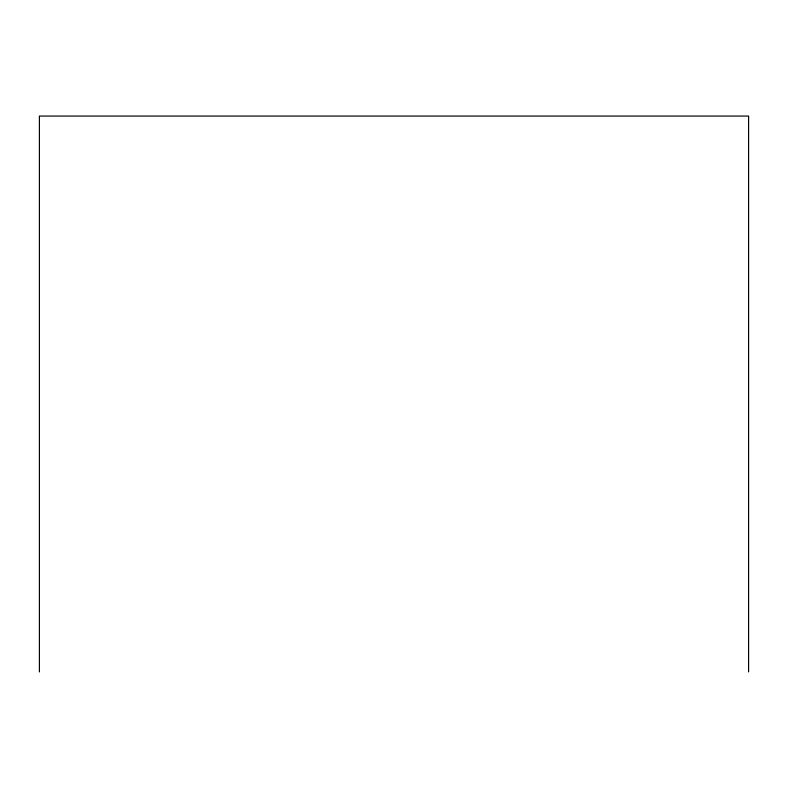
<?xml version="1.0" encoding="UTF-8"?>
<svg xmlns="http://www.w3.org/2000/svg" width="788" height="788" viewBox="0 0 788 788"><rect width="100%" height="100%" fill="white"/><g stroke="black" fill="none" stroke-linecap="round" stroke-linejoin="round"><path stroke-width="1.18" d="M748.6 671.937L748.6 116.063L39.4 116.063L39.4 671.937"/></g></svg>
